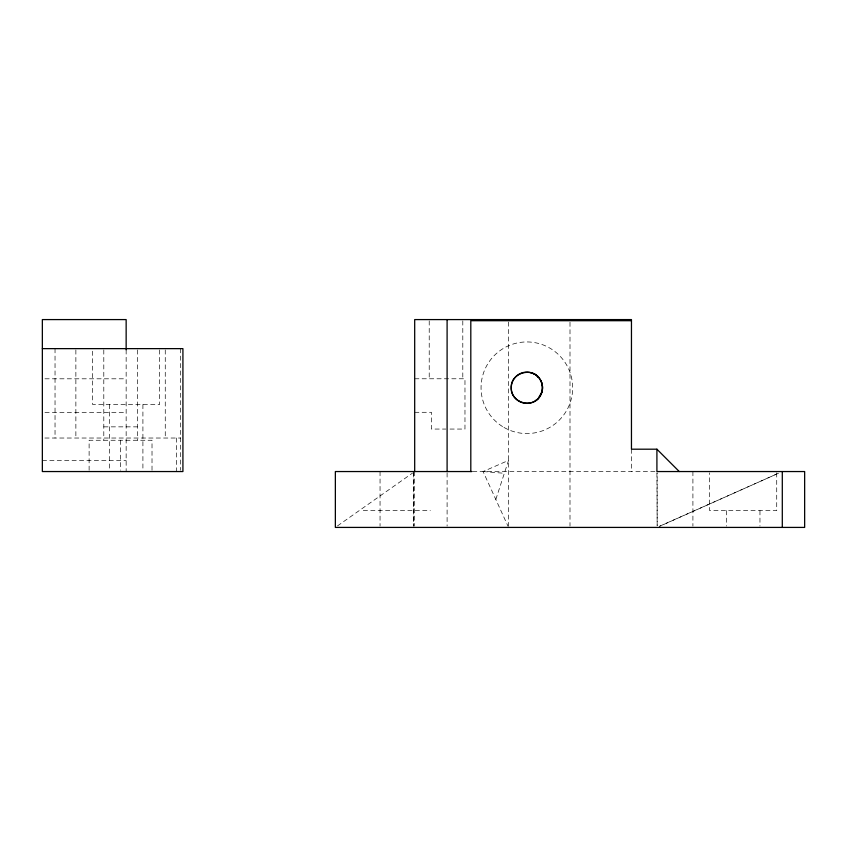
<?xml version="1.0" encoding="UTF-8"?>
<svg xmlns="http://www.w3.org/2000/svg" width="847" height="847" viewBox="0 0 847 847"><rect width="100%" height="100%" fill="white"/><g stroke="black" fill="none" stroke-linecap="round" stroke-linejoin="round"><path stroke-width="0.64" stroke-dasharray="4.24 3.18" d="M657.156 525.585L657.156 472.87M495.823 499.476L508.549 460.376L483.097 471.546L508.02 526.252M337.498 525.902L412.542 473.06M659.432 526.294L778.679 473.155L659.569 526.336M44.965 378.81L126.15 378.81M414.691 378.778L464.971 378.778L464.971 429.058L446.92 429.058M44.965 412.33L126.15 412.33M414.691 412.298L431.451 412.298L431.451 429.058L445.787 429.058M103.8 426.856L137.33 426.856M44.891 438.026L180.623 438.026M42.35 460.376L126.15 460.376M472.615 471.546L656.912 471.546M363.289 510.656L430.34 510.656M483.097 471.546L504.346 473.282M656.923 472.87L657.156 525.585M776.72 472.848L776.72 510.656L709.67 510.656L709.67 472.848M759.96 510.656L759.96 526.125M726.43 510.656L726.43 526.125M692.91 471.546L692.91 526.114M631.46 449.196L631.46 471.546M569.999 322.22L569.999 526.103M508.549 322.019L508.549 526.114M462.801 320.897L462.801 378.778M447.1 472.848L447.1 526.114M429.217 320.897L429.217 378.778M414.691 471.546L414.691 526.114M413.569 471.546L413.569 526.114M413.463 472.848L413.463 526.114M380.049 471.546L380.049 526.114M180.623 348.636L180.623 470.254M176.43 438.026L176.43 471.546M165.26 349.949L165.26 438.026M159.67 349.938L159.67 404.506L92.63 404.506L92.63 349.938M152.015 470.244L152.015 440.26L89.115 440.26L89.115 470.244M142.91 404.506L142.91 470.233M137.33 349.938L137.33 440.26M126.15 349.853L126.15 471.546M120.57 440.26L120.57 470.244M109.39 404.506L109.39 470.233M103.8 349.938L103.8 440.26M75.87 349.949L75.87 438.026M55.034 348.636L55.034 438.026M503.954 427.417A45.812 45.812 0 0 0 572.678 387.746A45.812 45.812 0 0 0 503.954 348.075A45.812 45.812 0 0 0 503.954 427.417"/><path stroke-width="1.27" d="M535.495 400.673L538.057 398.81L541.974 391.79A15.521 15.373 73 0 0 540.407 379.922C533.324 366.264 510.529 372.373 511.217 387.746C510.529 403.119 533.324 409.228 540.407 395.57A15.532 15.394 -90 0 0 540.407 379.922M631.46 320.706L470.805 320.706L470.805 471.546M42.35 348.636L182.92 348.636L182.92 471.546L42.35 471.546L42.35 319.584L126.15 319.584L126.15 349.853M679.262 471.546L656.912 449.196L631.46 449.196L631.46 319.584L414.691 319.584L414.691 471.546M471.938 471.546L335.359 471.546L335.359 527.416L804.65 527.416L804.65 471.546L656.912 471.546L656.912 449.196M538.544 377.487L537.951 376.65L538.332 377.19M530.751 372.616L534.69 374.194L538.057 376.682M782.3 471.546L782.3 527.416M447.1 319.584L447.1 471.546M519.042 401.287A15.648 15.648 0 0 0 542.504 387.746A15.648 15.648 0 0 0 519.042 374.194A15.648 15.648 0 0 0 519.042 401.287"/></g></svg>
